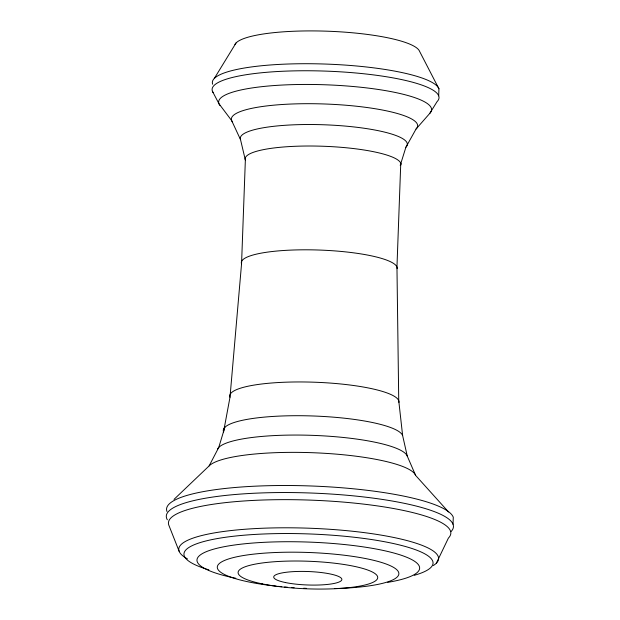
<?xml version="1.0" encoding="UTF-8"?>
<svg xmlns="http://www.w3.org/2000/svg" width="620" height="620" viewBox="0 0 620 620"><rect width="100%" height="100%" fill="white"/><g stroke="black" fill="none" stroke-linecap="round" stroke-linejoin="round"><path stroke-width="0.93" d="M448.57 512.004L415.617 475.408L407.262 456.095L402.628 435.558A89.869 17.763 2.1 0 0 306.218 415.795A89.869 17.763 2.1 0 0 223.541 431.962L229.989 397.265L241.552 263.911L245.357 160.115L240.529 139.632L231.64 120.551L218.953 103.718L212.435 91.287M400.76 163.238L396.955 267.026L398.738 400.652L402.628 435.558M438.681 95.829L438.937 88.792L419.608 51.398A92.767 18.337 2.1 0 0 328.181 31.232A92.767 18.337 2.1 0 0 234.918 44.493M453.026 524.264L453.282 517.235A143.662 28.396 2.1 0 0 299.15 485.646A143.662 28.396 2.1 0 0 166.974 511.492M224.812 427.374L218.759 447.423L209.126 465.907L174.026 499.371M400.225 165.4L405.899 147.234L416.043 129.037L429.753 113.413L437.069 101.626A113.53 22.436 2.1 0 0 328.445 71.215A113.53 22.436 2.1 0 0 213.125 92.605M436.364 563.138L448.407 538.075A141.29 27.923 2.1 0 0 317.3 500.402A141.29 27.923 2.1 0 0 168.842 525.21L179.149 551.304M214.303 78.461L236.057 42.951M212.691 84.258A113.53 22.436 2.1 0 1 317.146 63.829A113.53 22.436 2.1 0 1 438.937 88.792M220.061 105.578A106.539 21.057 2.1 0 1 326.267 84.816A106.539 21.057 2.1 0 1 429.753 113.413M232.299 121.768A93.194 18.422 2.1 0 1 326.531 104.059A93.194 18.422 2.1 0 1 416.043 129.037M240.529 139.632A83.576 16.523 2.1 0 1 328.344 124.953A83.576 16.523 2.1 0 1 405.899 147.234M245.357 160.115A77.981 15.415 2.1 0 1 321.175 146.188A77.981 15.415 2.1 0 1 400.962 164.858M241.552 263.911A77.981 15.415 2.1 0 1 317.37 249.984A77.981 15.415 2.1 0 1 397.157 268.646M229.989 397.265A84.677 16.74 2.1 0 1 312.31 382.145A84.677 16.74 2.1 0 1 398.947 402.411M217.589 449.004A95.271 18.832 2.1 0 1 313.371 435.387A95.271 18.832 2.1 0 1 407.262 456.095M209.126 465.907A104.362 20.631 2.1 0 1 317.3 452.91A104.362 20.631 2.1 0 1 415.617 475.408M167.33 519.769A143.662 28.396 2.1 0 1 314.565 493.164A143.662 28.396 2.1 0 1 450.988 531.604M187.426 558.86A129.999 25.691 2.1 0 1 303.397 528.031A129.999 25.691 2.1 0 1 433.318 565.548M208.878 569.85A124.62 24.63 2.1 0 1 222.092 537.773A124.62 24.63 2.1 0 1 386.872 542.175A124.62 24.63 2.1 0 1 414.207 575.329M235.825 578.282A111.414 22.026 2.1 0 1 225.447 546.468A111.414 22.026 2.1 0 1 384.547 550.731A111.414 22.026 2.1 0 1 387.702 582.351M276.078 586.132A90.869 17.965 2.1 0 1 236.631 556.83A90.869 17.965 2.1 0 1 383.013 562.929A90.869 17.965 2.1 0 1 334.474 588.566M306.481 588.357A90.869 17.965 2.1 0 1 303.614 588.24M294.136 587.714A90.869 17.965 2.1 0 1 291.346 587.52M287.494 587.225A90.869 17.965 2.1 0 1 284.603 586.977M281.736 586.714A90.869 17.965 2.1 0 1 277.954 586.334M262.469 583.924A69.843 13.803 2.1 0 0 376.51 580.002A69.843 13.803 2.1 0 0 284.735 561.193A69.843 13.803 2.1 0 0 262.469 583.924M285.611 582.583A34.092 6.735 2.1 0 0 341.271 580.669A34.092 6.735 2.1 0 0 296.476 571.493A34.092 6.735 2.1 0 0 285.611 582.583"/></g></svg>
